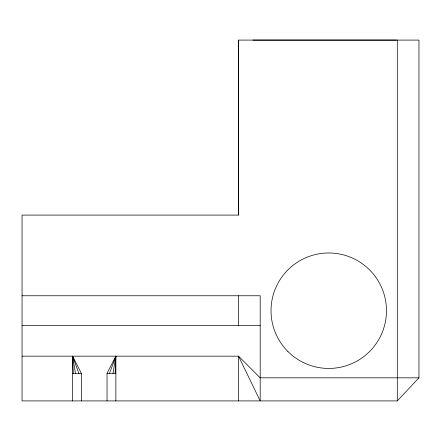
<?xml version="1.0" encoding="UTF-8"?>
<svg xmlns="http://www.w3.org/2000/svg" width="441" height="441" viewBox="0 0 441 441"><rect width="100%" height="100%" fill="white"/><g stroke="black" fill="none" stroke-linecap="round" stroke-linejoin="round"><path stroke-width="0.66" d="M115.123 373.389L115.862 356.168L107.031 373.389L107.031 400.913M112.962 373.389L115.862 356.168L109.522 373.389M397.302 400.913L418.95 377.821L418.95 40.092L238.476 40.092L238.542 215.092L22.05 215.092L22.05 400.913L397.302 400.913L397.302 40.092M252.908 40.087L396.398 40.092M22.05 295.762L260.19 295.762L260.19 400.913L238.542 356.168L22.05 356.168M22.05 325.651L260.19 325.651M72.567 373.389L81.398 373.389L81.398 400.913M107.031 373.389L115.862 373.389M418.95 377.821L260.19 377.821L238.542 356.168L238.542 400.913M72.567 400.913L72.567 356.168L81.398 373.389M73.3 373.389L72.567 356.168L78.906 373.389M72.567 356.168L75.466 373.389M238.542 40.092L238.542 215.092M238.542 295.762L238.542 325.651M115.862 356.168L115.862 400.913M287.923 351.527A57.732 57.732 0 0 0 384.508 325.651A57.732 57.732 0 0 0 313.805 254.942A57.732 57.732 0 0 0 287.923 351.527"/></g></svg>
